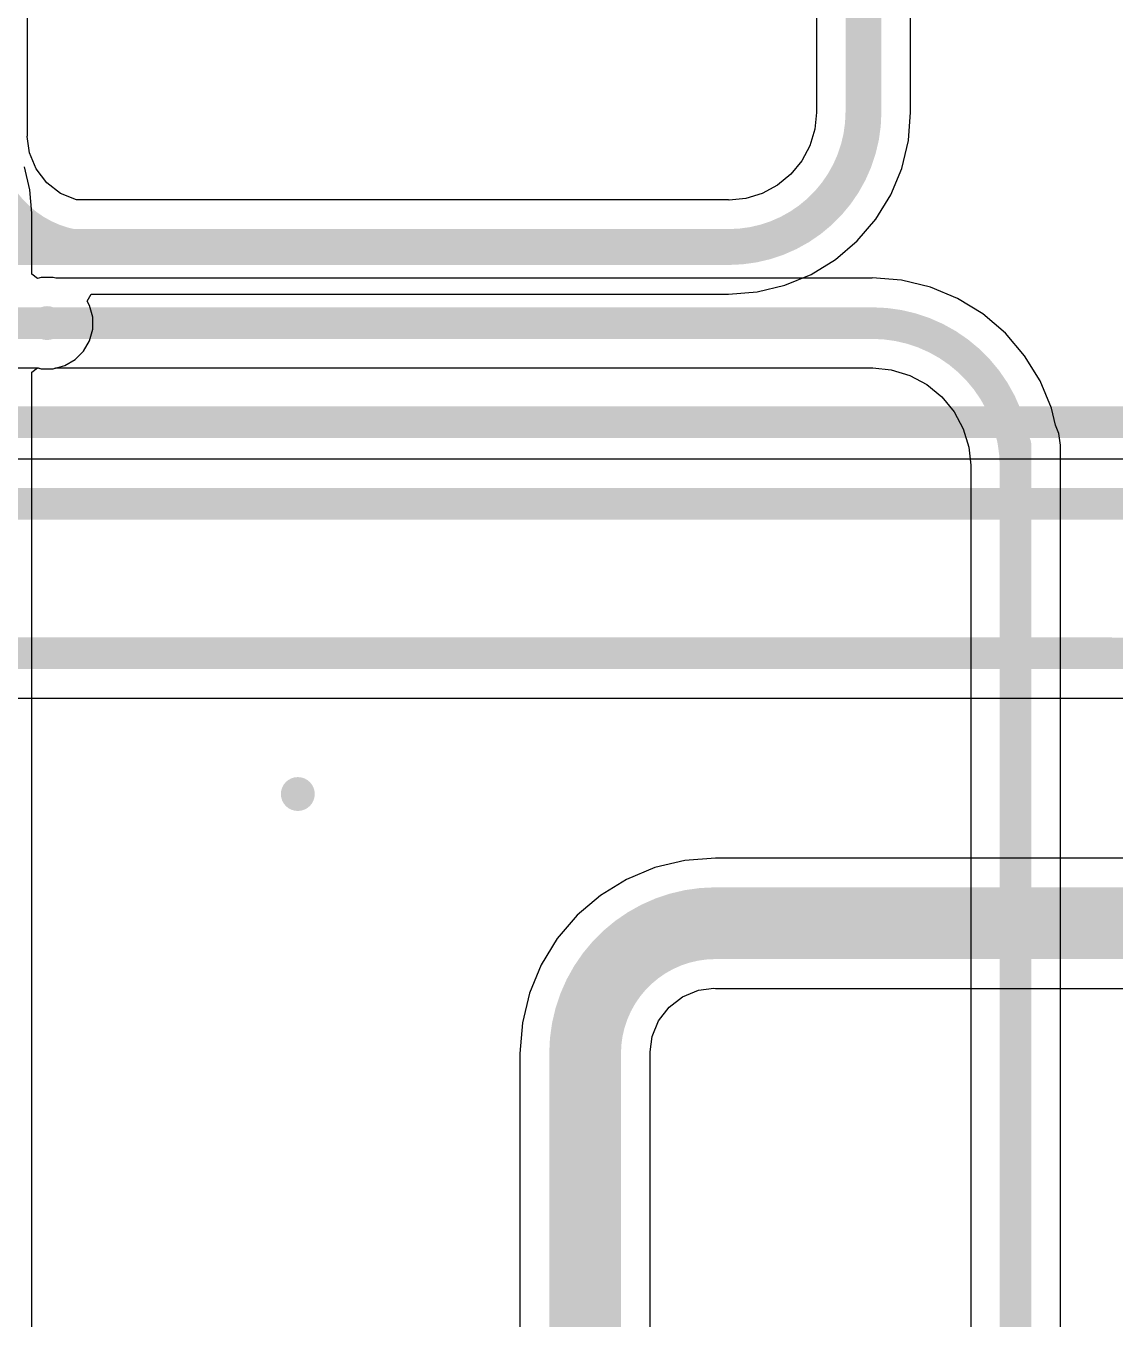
# Model space of a CAD drawing. Header units: millimetres. Extents: x -14 to 145, y 0 to 69.
# Drawn here: x 63.33 to 82.62, y 22.76 to 45.65 of the extents above; entities that cross this region are included whole.
import ezdxf

# ---------------------------------------------------------------- set-up
doc = ezdxf.new("R2010")
doc.units = ezdxf.units.MM
for name, color, linetype in [('BottomLayer', 5, 'Continuous'), ('TopLayer', 1, 'Continuous'), ('ViaHoleLayer', 16, 'Continuous')]:
    doc.layers.add(name, color=color, linetype=linetype)

msp = doc.modelspace()

# ---------------------------------------------------------------- hatches: boundary and pattern name
at = {"layer": 'BottomLayer'}
h = msp.add_hatch(color=5, dxfattribs=at)
edge = h.paths.add_edge_path()
edge.add_arc((63.709, 40.39), 0.3, 0, 360)
h = msp.add_hatch(color=5, dxfattribs=at)
edge = h.paths.add_edge_path()
edge.add_arc((68.148, 32.055), 0.3, 0, 360)
at = {"layer": 'TopLayer'}
h = msp.add_hatch(color=1, dxfattribs=at)
edge = h.paths.add_edge_path()
edge.add_arc((63.709, 40.39), 0.3, 0, 360)
h = msp.add_hatch(color=1, dxfattribs=at)
edge = h.paths.add_edge_path()
edge.add_arc((68.148, 32.055), 0.3, 0, 360)
at = {"layer": 'ViaHoleLayer'}
h = msp.add_hatch(color=16, dxfattribs=at)
edge = h.paths.add_edge_path()
edge.add_arc((63.709, 40.39), 0.15, 0, 360)
h = msp.add_hatch(color=16, dxfattribs=at)
edge = h.paths.add_edge_path()
edge.add_arc((68.148, 32.055), 0.15, 0, 360)

# ---------------------------------------------------------------- linework, layer by layer
at = {"layer": 'BottomLayer'}
for p, q in [((63.405, 42.751), (63.308, 43.157)), ((63.438, 42.336), (63.405, 42.751)), ((63.437, 41.258), (63.437, 42.336)), ((63.437, 42.336), (63.438, 42.336)), ((63.537, 41.181), (63.437, 41.258)), ((63.603, 41.198), (63.537, 41.181)), ((63.816, 41.198), (63.603, 41.198)), ((63.867, 41.184), (63.816, 41.198)), ((78.314, 41.184), (63.867, 41.184)), ((78.836, 41.147), (78.314, 41.188)), ((78.314, 41.188), (78.314, 41.184)), ((79.346, 41.025), (78.836, 41.147)), ((79.829, 40.824), (79.346, 41.025)), ((80.276, 40.551), (79.829, 40.824)), ((80.674, 40.21), (80.276, 40.551)), ((81.014, 39.812), (80.674, 40.21)), ((63.437, 39.522), (63.537, 39.6)), ((63.537, 39.6), (63.603, 39.582)), ((78.314, 39.596), (78.325, 39.597)), ((78.325, 39.597), (78.655, 39.565)), ((81.288, 39.366), (81.014, 39.812)), ((63.437, 12.78), (63.437, 39.522)), ((63.603, 39.582), (63.816, 39.582)), ((63.816, 39.582), (63.867, 39.596)), ((63.867, 39.596), (78.314, 39.596)), ((78.655, 39.565), (78.983, 39.465)), ((78.983, 39.465), (79.285, 39.304)), ((79.285, 39.304), (79.55, 39.086)), ((81.488, 38.882), (81.288, 39.366)), ((79.55, 39.086), (79.768, 38.822)), ((79.768, 38.822), (79.929, 38.519)), ((81.559, 38.586), (81.488, 38.882)), ((79.929, 38.519), (80.029, 38.191)), ((81.621, 38.437), (81.559, 38.586)), ((81.648, 38.231), (81.621, 38.437)), ((81.648, 37.895), (81.648, 38.231)), ((80.029, 38.191), (80.06, 37.876)), ((80.06, 37.876), (80.06, 3.062)), ((81.652, 37.85), (81.648, 37.895)), ((81.648, 3.062), (81.648, 37.85)), ((81.648, 37.85), (81.652, 37.85))]:
    msp.add_line(p, q, dxfattribs=at)
at = {"layer": 'BottomLayer', "const_width": 0.559}
for points in [[(63.709, 40.39), (78.314, 40.39)], [(80.854, 1.554), (80.854, 38.231)]]:
    msp.add_lwpolyline(points, dxfattribs=at)
at = {"layer": 'BottomLayer', "const_width": 0.279}
for points in [[(63.569, 40.39, 1), (63.849, 40.39, 1)], [(78.174, 40.39, 1), (78.454, 40.39, 1)], [(78.174, 40.39, 1), (78.454, 40.39, 1)], [(80.714, 38.231, 1), (80.994, 38.231, 1)], [(80.714, 37.85, 1), (80.994, 37.85, 1)]]:
    msp.add_lwpolyline(points, format="xyb", close=True, dxfattribs=at)
at = {"layer": 'BottomLayer', "const_width": 0.559}
msp.add_lwpolyline([(78.314, 40.39, -0.414214), (80.854, 37.85)], format="xyb", dxfattribs=at)
at = {"layer": 'TopLayer'}
for p, q in [((77.329, 59.516), (77.329, 44.124)), ((78.994, 44.124), (78.994, 59.516)), ((63.361, 43.711), (63.361, 52.53)), ((77.33, 44.116), (77.301, 43.82)), ((77.329, 44.124), (77.33, 44.116)), ((78.957, 43.62), (78.997, 44.124)), ((78.997, 44.124), (78.994, 44.124)), ((77.301, 43.82), (77.213, 43.528)), ((63.359, 43.695), (63.361, 43.711)), ((63.397, 43.404), (63.359, 43.695)), ((77.213, 43.528), (77.069, 43.259)), ((78.839, 43.128), (78.957, 43.62)), ((63.515, 43.119), (63.397, 43.404)), ((63.704, 42.873), (63.515, 43.119)), ((77.069, 43.259), (76.875, 43.023)), ((78.646, 42.661), (78.839, 43.128)), ((63.949, 42.685), (63.704, 42.873)), ((76.639, 42.83), (76.37, 42.686)), ((76.875, 43.023), (76.639, 42.83)), ((64.229, 42.569), (63.949, 42.685)), ((76.078, 42.597), (75.782, 42.568)), ((76.37, 42.686), (76.078, 42.597)), ((78.382, 42.23), (78.646, 42.661)), ((75.774, 42.569), (64.229, 42.569)), ((75.782, 42.568), (75.774, 42.569)), ((78.053, 41.845), (78.382, 42.23)), ((77.669, 41.517), (78.053, 41.845)), ((77.237, 41.252), (77.669, 41.517)), ((76.77, 41.059), (77.237, 41.252)), ((76.278, 40.941), (76.77, 41.059)), ((64.419, 40.777), (64.492, 40.904)), ((64.462, 40.702), (64.419, 40.777)), ((64.492, 40.904), (75.774, 40.904)), ((75.774, 40.901), (76.278, 40.941)), ((75.774, 40.904), (75.774, 40.901)), ((64.517, 40.497), (64.462, 40.702)), ((64.517, 40.284), (64.517, 40.497)), ((64.356, 39.894), (64.462, 40.078)), ((64.462, 40.078), (64.517, 40.284)), ((64.205, 39.744), (64.356, 39.894)), ((63.816, 39.582), (64.021, 39.637)), ((64.021, 39.637), (64.205, 39.744)), ((57.009, 39.596), (63.551, 39.596)), ((63.551, 39.596), (63.603, 39.582)), ((63.603, 39.582), (63.816, 39.582)), ((97.838, 37.984), (60.743, 37.984)), ((60.743, 33.754), (97.838, 33.75)), ((75.54, 30.922), (74.998, 30.88)), ((97.838, 30.922), (75.54, 30.922)), ((75.54, 30.922), (75.54, 30.922)), ((74.471, 30.753), (73.969, 30.545)), ((74.998, 30.88), (74.471, 30.753)), ((73.969, 30.545), (73.506, 30.262)), ((73.506, 30.262), (73.094, 29.909)), ((73.094, 29.909), (72.741, 29.497)), ((72.741, 29.497), (72.457, 29.034)), ((72.457, 29.034), (72.25, 28.532)), ((75.239, 28.584), (75.513, 28.619)), ((75.513, 28.619), (75.54, 28.616)), ((75.54, 28.616), (97.838, 28.616)), ((72.25, 28.532), (72.123, 28.004)), ((74.72, 28.283), (74.96, 28.468)), ((74.96, 28.468), (75.239, 28.584)), ((74.535, 28.043), (74.72, 28.283)), ((72.123, 28.004), (72.08, 27.463)), ((74.419, 27.763), (74.535, 28.043)), ((74.383, 27.49), (74.419, 27.763)), ((74.387, 27.463), (74.383, 27.49)), ((72.08, 27.463), (72.081, 27.463)), ((72.081, 27.463), (72.081, 6.52)), ((74.387, 6.519), (74.387, 27.463))]:
    msp.add_line(p, q, dxfattribs=at)
for points, const_width in [([(78.162, 44.124), (78.162, 59.516)], 0.635), ([(56.56, 41.736), (64.541, 41.736)], 0.635), ([(64.541, 41.736), (75.774, 41.736)], 0.635), ([(56.851, 40.39), (63.709, 40.39)], 0.559), ([(55.632, 38.638), (102.139, 38.638)], 0.559), ([(60.585, 37.19), (105.914, 37.19)], 0.559), ([(60.585, 34.548), (101.898, 34.544)], 0.559), ([(75.54, 29.769), (105.27, 29.769)], 1.27), ([(73.234, 1.554), (73.234, 27.463)], 1.27)]:
    msp.add_lwpolyline(points, dxfattribs=dict(at, const_width=const_width))
for points, const_width in [([(78.162, 44.124, -0.414214), (75.774, 41.736)], 0.635), ([(64.541, 41.736, -0.414214), (62.567, 43.711)], 0.559), ([(73.234, 27.463, -0.414214), (75.54, 29.769)], 1.27)]:
    msp.add_lwpolyline(points, format="xyb", dxfattribs=dict(at, const_width=const_width))
for points, const_width in [([(78.003, 44.124, 1), (78.32, 44.124, 1)], 0.318), ([(78.003, 44.124, 1), (78.32, 44.124, 1)], 0.318), ([(64.383, 41.736, 1), (64.7, 41.736, 1)], 0.318), ([(64.383, 41.736, 1), (64.7, 41.736, 1)], 0.318), ([(64.402, 41.736, 1), (64.681, 41.736, 1)], 0.279), ([(75.615, 41.736, 1), (75.933, 41.736, 1)], 0.318), ([(75.615, 41.736, 1), (75.933, 41.736, 1)], 0.318), ([(63.569, 40.39, 1), (63.849, 40.39, 1)], 0.279), ([(75.222, 29.769, 1), (75.857, 29.769, 1)], 0.635), ([(75.222, 29.769, 1), (75.857, 29.769, 1)], 0.635), ([(72.917, 27.463, 1), (73.552, 27.463, 1)], 0.635), ([(72.917, 27.463, 1), (73.552, 27.463, 1)], 0.635)]:
    msp.add_lwpolyline(points, format="xyb", close=True, dxfattribs=dict(at, const_width=const_width))

doc.saveas('drawing.dxf')
